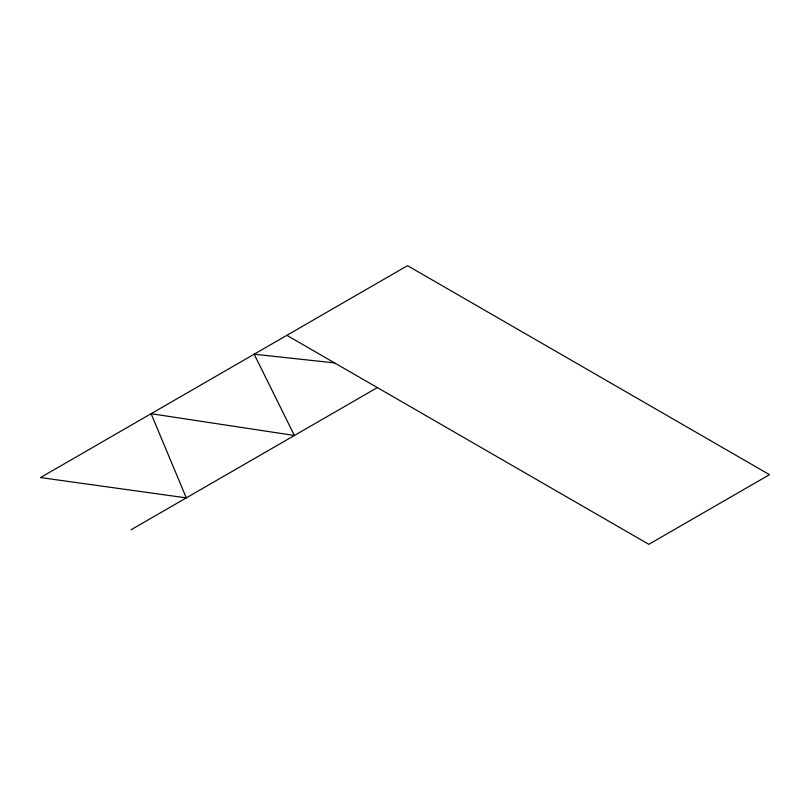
<?xml version="1.0" encoding="UTF-8"?>
<svg xmlns="http://www.w3.org/2000/svg" width="810" height="810" viewBox="0 0 810 810"><rect width="100%" height="100%" fill="white"/><g stroke="black" fill="none" stroke-linecap="round" stroke-linejoin="round"><path stroke-width="1.21" d="M130.997 529.811L377.349 387.585M334.611 362.91L254.178 354.203L294.394 435.476L151.106 413.707L186.3 497.887L40.5 477.566L407.511 265.67L769.5 474.66L648.84 544.33L286.851 335.34"/></g></svg>
